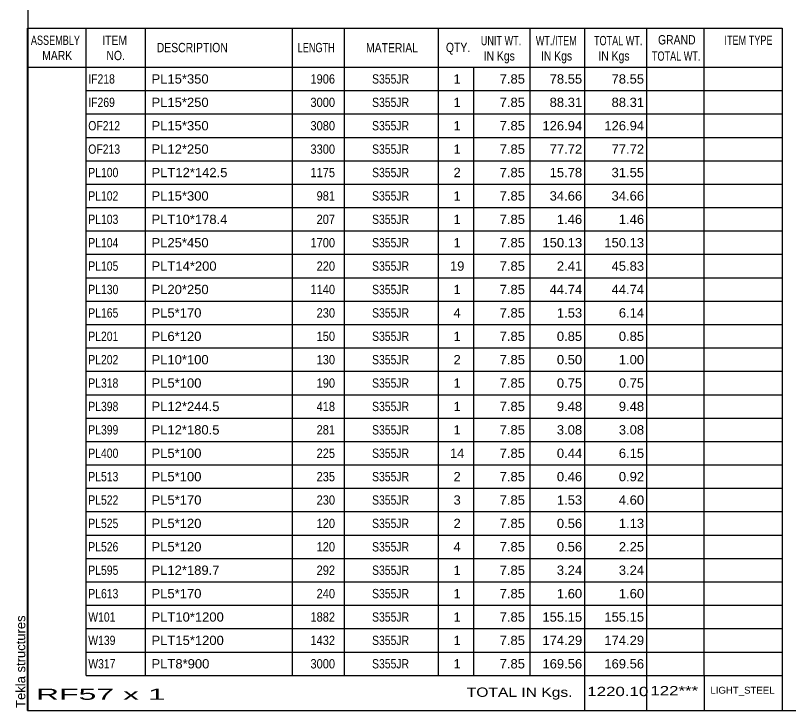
# Model space of a CAD drawing. Header units: millimetres. Extents: x -334 to 69, y -184 to 93.
# Drawn here: x -333.8 to -174.7, y -183.6 to -41 of the extents above; entities that cross this region are included whole.
import ezdxf

# ---------------------------------------------------------------- set-up
doc = ezdxf.new("R2010")
doc.units = ezdxf.units.MM
doc.styles.add('Arial', font='ARIAL.TTF', dxfattribs={"height": 0.2})

# ---------------------------------------------------------------- blocks, each defined once
blk = doc.blocks.new('Unknown-623466514-1210')
at = {"color": 5, "linetype": 'Continuous'}
for p, q in [((-331.26, 93.4), (-331.26, -183.6)), ((-331.26, -183.6), (68.74, -183.6))]:
    blk.add_line(p, q, dxfattribs=at)
at = {"color": 174, "linetype": 'Continuous', "style": 'Arial'}
blk.add_text('Tekla structures', height=1.9102, rotation=90, dxfattribs=at).set_placement((-331.76, -183.1))
blk = doc.blocks.new('CBS_BOM-623466514-17969')
at = {"color": 7, "linetype": 'Continuous'}
for p, q in [((-331.29, -51.63), (-331.29, -43.63)), ((-331.29, -43.63), (-176.37, -43.63)), ((-319.29, -51.63), (-319.29, -43.63)), ((-307.1, -51.63), (-307.1, -43.63)), ((-276.93, -51.63), (-276.93, -43.63)), ((-266.25, -51.63), (-266.25, -43.63)), ((-246.94, -51.63), (-246.94, -43.63)), ((-228.14, -51.63), (-228.14, -43.63)), ((-216.92, -51.63), (-216.92, -43.63)), ((-204.14, -51.63), (-204.14, -43.63)), ((-192.39, -51.63), (-192.39, -43.63)), ((-176.37, -43.64), (-176.37, -51.62)), ((-331.29, -51.63), (-176.37, -51.63)), ((-331.29, -56.43), (-331.29, -51.63)), ((-319.29, -56.43), (-319.29, -51.63)), ((-307.1, -56.43), (-307.1, -51.63)), ((-276.93, -56.43), (-276.93, -51.63)), ((-266.25, -56.43), (-266.25, -51.63)), ((-246.94, -56.43), (-246.94, -51.63)), ((-239.67, -56.43), (-239.67, -51.63)), ((-228.14, -56.43), (-228.14, -51.63)), ((-216.92, -56.43), (-216.92, -51.63)), ((-204.14, -56.43), (-204.14, -51.63)), ((-192.37, -56.43), (-192.37, -51.63)), ((-176.37, -51.64), (-176.37, -56.43)), ((-331.29, -61.23), (-331.29, -56.43)), ((-319.29, -56.43), (-176.37, -56.43)), ((-319.29, -61.23), (-319.29, -56.43)), ((-307.1, -61.23), (-307.1, -56.43)), ((-276.93, -61.23), (-276.93, -56.43)), ((-266.25, -61.23), (-266.25, -56.43)), ((-246.94, -61.23), (-246.94, -56.43)), ((-239.67, -61.23), (-239.67, -56.43)), ((-228.14, -61.23), (-228.14, -56.43)), ((-216.92, -61.23), (-216.92, -56.43)), ((-204.14, -61.23), (-204.14, -56.43)), ((-192.37, -61.23), (-192.37, -56.43)), ((-176.37, -56.44), (-176.37, -61.23)), ((-331.29, -66.03), (-331.29, -61.23)), ((-319.29, -61.23), (-176.37, -61.23)), ((-319.29, -66.03), (-319.29, -61.23)), ((-307.1, -66.03), (-307.1, -61.23)), ((-276.93, -66.03), (-276.93, -61.23)), ((-266.25, -66.03), (-266.25, -61.23)), ((-246.94, -66.03), (-246.94, -61.23)), ((-239.67, -66.03), (-239.67, -61.23)), ((-228.14, -66.03), (-228.14, -61.23)), ((-216.92, -66.03), (-216.92, -61.23)), ((-204.14, -66.03), (-204.14, -61.23)), ((-192.37, -66.03), (-192.37, -61.23)), ((-176.37, -61.24), (-176.37, -66.03)), ((-331.29, -70.83), (-331.29, -66.03)), ((-319.29, -66.03), (-176.37, -66.03)), ((-319.29, -70.83), (-319.29, -66.03)), ((-307.1, -70.83), (-307.1, -66.03)), ((-276.93, -70.83), (-276.93, -66.03)), ((-266.25, -70.83), (-266.25, -66.03)), ((-246.94, -70.83), (-246.94, -66.03)), ((-239.67, -70.83), (-239.67, -66.03)), ((-228.14, -70.83), (-228.14, -66.03)), ((-216.92, -70.83), (-216.92, -66.03)), ((-204.14, -70.83), (-204.14, -66.03)), ((-192.37, -70.83), (-192.37, -66.03)), ((-176.37, -66.04), (-176.37, -70.83)), ((-331.29, -75.63), (-331.29, -70.83)), ((-319.29, -70.83), (-176.37, -70.83)), ((-319.29, -75.63), (-319.29, -70.83)), ((-307.1, -75.63), (-307.1, -70.83)), ((-276.93, -75.63), (-276.93, -70.83)), ((-266.25, -75.63), (-266.25, -70.83)), ((-246.94, -75.63), (-246.94, -70.83)), ((-239.67, -75.63), (-239.67, -70.83)), ((-228.14, -75.63), (-228.14, -70.83)), ((-216.92, -75.63), (-216.92, -70.83)), ((-204.14, -75.63), (-204.14, -70.83)), ((-192.37, -75.63), (-192.37, -70.83)), ((-176.37, -70.84), (-176.37, -75.63)), ((-331.29, -80.43), (-331.29, -75.63)), ((-319.29, -75.63), (-176.37, -75.63)), ((-319.29, -80.43), (-319.29, -75.63)), ((-307.1, -80.43), (-307.1, -75.63)), ((-276.93, -80.43), (-276.93, -75.63)), ((-266.25, -80.43), (-266.25, -75.63)), ((-246.94, -80.43), (-246.94, -75.63)), ((-239.67, -80.43), (-239.67, -75.63)), ((-228.14, -80.43), (-228.14, -75.63)), ((-216.92, -80.43), (-216.92, -75.63)), ((-204.14, -80.43), (-204.14, -75.63)), ((-192.37, -80.43), (-192.37, -75.63)), ((-176.37, -75.64), (-176.37, -80.43)), ((-331.29, -85.23), (-331.29, -80.43)), ((-319.29, -80.43), (-176.37, -80.43)), ((-319.29, -85.23), (-319.29, -80.43)), ((-307.1, -85.23), (-307.1, -80.43)), ((-276.93, -85.23), (-276.93, -80.43)), ((-266.25, -85.23), (-266.25, -80.43)), ((-246.94, -85.23), (-246.94, -80.43)), ((-239.67, -85.23), (-239.67, -80.43)), ((-228.14, -85.23), (-228.14, -80.43)), ((-216.92, -85.23), (-216.92, -80.43)), ((-204.14, -85.23), (-204.14, -80.43)), ((-192.37, -85.23), (-192.37, -80.43)), ((-176.37, -80.44), (-176.37, -85.23)), ((-331.29, -90.03), (-331.29, -85.23)), ((-319.29, -85.23), (-176.37, -85.23)), ((-319.29, -90.03), (-319.29, -85.23)), ((-307.1, -90.03), (-307.1, -85.23)), ((-276.93, -90.03), (-276.93, -85.23)), ((-266.25, -90.03), (-266.25, -85.23)), ((-246.94, -90.03), (-246.94, -85.23)), ((-239.67, -90.03), (-239.67, -85.23)), ((-228.14, -90.03), (-228.14, -85.23)), ((-216.92, -90.03), (-216.92, -85.23)), ((-204.14, -90.03), (-204.14, -85.23)), ((-192.37, -90.03), (-192.37, -85.23)), ((-176.37, -85.24), (-176.37, -90.03)), ((-331.29, -94.83), (-331.29, -90.03)), ((-319.29, -90.03), (-176.37, -90.03)), ((-319.29, -94.83), (-319.29, -90.03)), ((-307.1, -94.83), (-307.1, -90.03)), ((-276.93, -94.83), (-276.93, -90.03)), ((-266.25, -94.83), (-266.25, -90.03)), ((-246.94, -94.83), (-246.94, -90.03)), ((-239.67, -94.83), (-239.67, -90.03)), ((-228.14, -94.83), (-228.14, -90.03)), ((-216.92, -94.83), (-216.92, -90.03)), ((-204.14, -94.83), (-204.14, -90.03)), ((-192.37, -94.83), (-192.37, -90.03)), ((-176.37, -90.04), (-176.37, -94.83)), ((-331.29, -99.63), (-331.29, -94.83)), ((-319.29, -94.83), (-176.37, -94.83)), ((-319.29, -99.63), (-319.29, -94.83)), ((-307.1, -99.63), (-307.1, -94.83)), ((-276.93, -99.63), (-276.93, -94.83)), ((-266.25, -99.63), (-266.25, -94.83)), ((-246.94, -99.63), (-246.94, -94.83)), ((-239.67, -99.63), (-239.67, -94.83)), ((-228.14, -99.63), (-228.14, -94.83)), ((-216.92, -99.63), (-216.92, -94.83)), ((-204.14, -99.63), (-204.14, -94.83)), ((-192.37, -99.63), (-192.37, -94.83)), ((-176.37, -94.84), (-176.37, -99.63)), ((-331.29, -104.43), (-331.29, -99.63)), ((-319.29, -99.63), (-176.37, -99.63)), ((-319.29, -104.43), (-319.29, -99.63)), ((-307.1, -104.43), (-307.1, -99.63)), ((-276.93, -104.43), (-276.93, -99.63)), ((-266.25, -104.43), (-266.25, -99.63)), ((-246.94, -104.43), (-246.94, -99.63)), ((-239.67, -104.43), (-239.67, -99.63)), ((-228.14, -104.43), (-228.14, -99.63)), ((-216.92, -104.43), (-216.92, -99.63)), ((-204.14, -104.43), (-204.14, -99.63)), ((-192.37, -104.43), (-192.37, -99.63)), ((-176.37, -99.64), (-176.37, -104.43)), ((-331.29, -109.23), (-331.29, -104.43)), ((-319.29, -104.43), (-176.37, -104.43)), ((-319.29, -109.23), (-319.29, -104.43)), ((-307.1, -109.23), (-307.1, -104.43)), ((-276.93, -109.23), (-276.93, -104.43)), ((-266.25, -109.23), (-266.25, -104.43)), ((-246.94, -109.23), (-246.94, -104.43)), ((-239.67, -109.23), (-239.67, -104.43)), ((-228.14, -109.23), (-228.14, -104.43)), ((-216.92, -109.23), (-216.92, -104.43)), ((-204.14, -109.23), (-204.14, -104.43)), ((-192.37, -109.23), (-192.37, -104.43)), ((-176.37, -104.44), (-176.37, -109.23)), ((-331.29, -114.03), (-331.29, -109.23)), ((-319.29, -109.23), (-176.37, -109.23)), ((-319.29, -114.03), (-319.29, -109.23)), ((-307.1, -114.03), (-307.1, -109.23)), ((-276.93, -114.03), (-276.93, -109.23)), ((-266.25, -114.03), (-266.25, -109.23)), ((-246.94, -114.03), (-246.94, -109.23)), ((-239.67, -114.03), (-239.67, -109.23)), ((-228.14, -114.03), (-228.14, -109.23)), ((-216.92, -114.03), (-216.92, -109.23)), ((-204.14, -114.03), (-204.14, -109.23)), ((-192.37, -114.03), (-192.37, -109.23)), ((-176.37, -109.24), (-176.37, -114.03)), ((-331.29, -118.83), (-331.29, -114.03)), ((-319.29, -114.03), (-176.37, -114.03)), ((-319.29, -118.83), (-319.29, -114.03)), ((-307.1, -118.83), (-307.1, -114.03)), ((-276.93, -118.83), (-276.93, -114.03)), ((-266.25, -118.83), (-266.25, -114.03)), ((-246.94, -118.83), (-246.94, -114.03)), ((-239.67, -118.83), (-239.67, -114.03)), ((-228.14, -118.83), (-228.14, -114.03)), ((-216.92, -118.83), (-216.92, -114.03)), ((-204.14, -118.83), (-204.14, -114.03)), ((-192.37, -118.83), (-192.37, -114.03)), ((-176.37, -114.04), (-176.37, -118.83)), ((-331.29, -123.63), (-331.29, -118.83)), ((-319.29, -118.83), (-176.37, -118.83)), ((-319.29, -123.63), (-319.29, -118.83)), ((-307.1, -123.63), (-307.1, -118.83)), ((-276.93, -123.63), (-276.93, -118.83)), ((-266.25, -123.63), (-266.25, -118.83)), ((-246.94, -123.63), (-246.94, -118.83)), ((-239.67, -123.63), (-239.67, -118.83)), ((-228.14, -123.63), (-228.14, -118.83)), ((-216.92, -123.63), (-216.92, -118.83)), ((-204.14, -123.63), (-204.14, -118.83)), ((-192.37, -123.63), (-192.37, -118.83)), ((-176.37, -118.84), (-176.37, -123.63)), ((-331.29, -128.43), (-331.29, -123.63)), ((-319.29, -123.63), (-176.37, -123.63)), ((-319.29, -128.43), (-319.29, -123.63)), ((-307.1, -128.43), (-307.1, -123.63)), ((-276.93, -128.43), (-276.93, -123.63)), ((-266.25, -128.43), (-266.25, -123.63)), ((-246.94, -128.43), (-246.94, -123.63)), ((-239.67, -128.43), (-239.67, -123.63)), ((-228.14, -128.43), (-228.14, -123.63)), ((-216.92, -128.43), (-216.92, -123.63)), ((-204.14, -128.43), (-204.14, -123.63)), ((-192.37, -128.43), (-192.37, -123.63)), ((-176.37, -123.64), (-176.37, -128.43)), ((-331.29, -133.23), (-331.29, -128.43)), ((-319.29, -128.43), (-176.37, -128.43)), ((-319.29, -133.23), (-319.29, -128.43)), ((-307.1, -133.23), (-307.1, -128.43)), ((-276.93, -133.23), (-276.93, -128.43)), ((-266.25, -133.23), (-266.25, -128.43)), ((-246.94, -133.23), (-246.94, -128.43)), ((-239.67, -133.23), (-239.67, -128.43)), ((-228.14, -133.23), (-228.14, -128.43)), ((-216.92, -133.23), (-216.92, -128.43)), ((-204.14, -133.23), (-204.14, -128.43)), ((-192.37, -133.23), (-192.37, -128.43)), ((-176.37, -128.44), (-176.37, -133.23)), ((-331.29, -138.03), (-331.29, -133.23)), ((-319.29, -133.23), (-176.37, -133.23)), ((-319.29, -138.03), (-319.29, -133.23)), ((-307.1, -138.03), (-307.1, -133.23)), ((-276.93, -138.03), (-276.93, -133.23)), ((-266.25, -138.03), (-266.25, -133.23)), ((-246.94, -138.03), (-246.94, -133.23)), ((-239.67, -138.03), (-239.67, -133.23)), ((-228.14, -138.03), (-228.14, -133.23)), ((-216.92, -138.03), (-216.92, -133.23)), ((-204.14, -138.03), (-204.14, -133.23)), ((-192.37, -138.03), (-192.37, -133.23)), ((-176.37, -133.24), (-176.37, -138.03)), ((-331.29, -142.83), (-331.29, -138.03)), ((-319.29, -138.03), (-176.37, -138.03)), ((-319.29, -142.83), (-319.29, -138.03)), ((-307.1, -142.83), (-307.1, -138.03)), ((-276.93, -142.83), (-276.93, -138.03)), ((-266.25, -142.83), (-266.25, -138.03)), ((-246.94, -142.83), (-246.94, -138.03)), ((-239.67, -142.83), (-239.67, -138.03)), ((-228.14, -142.83), (-228.14, -138.03)), ((-216.92, -142.83), (-216.92, -138.03)), ((-204.14, -142.83), (-204.14, -138.03)), ((-192.37, -142.83), (-192.37, -138.03)), ((-176.37, -138.04), (-176.37, -142.83)), ((-331.29, -147.63), (-331.29, -142.83)), ((-319.29, -142.83), (-176.37, -142.83)), ((-319.29, -147.63), (-319.29, -142.83)), ((-307.1, -147.63), (-307.1, -142.83)), ((-276.93, -147.63), (-276.93, -142.83)), ((-266.25, -147.63), (-266.25, -142.83)), ((-246.94, -147.63), (-246.94, -142.83)), ((-239.67, -147.63), (-239.67, -142.83)), ((-228.14, -147.63), (-228.14, -142.83)), ((-216.92, -147.63), (-216.92, -142.83)), ((-204.14, -147.63), (-204.14, -142.83)), ((-192.37, -147.63), (-192.37, -142.83)), ((-176.37, -142.84), (-176.37, -147.63)), ((-331.29, -152.43), (-331.29, -147.63)), ((-319.29, -147.63), (-176.37, -147.63)), ((-319.29, -152.43), (-319.29, -147.63)), ((-307.1, -152.43), (-307.1, -147.63)), ((-276.93, -152.43), (-276.93, -147.63)), ((-266.25, -152.43), (-266.25, -147.63)), ((-246.94, -152.43), (-246.94, -147.63)), ((-239.67, -152.43), (-239.67, -147.63)), ((-228.14, -152.43), (-228.14, -147.63)), ((-216.92, -152.43), (-216.92, -147.63)), ((-204.14, -152.43), (-204.14, -147.63)), ((-192.37, -152.43), (-192.37, -147.63)), ((-176.37, -147.64), (-176.37, -152.43)), ((-331.29, -157.23), (-331.29, -152.43)), ((-319.29, -152.43), (-176.37, -152.43)), ((-319.29, -157.23), (-319.29, -152.43)), ((-307.1, -157.23), (-307.1, -152.43)), ((-276.93, -157.23), (-276.93, -152.43)), ((-266.25, -157.23), (-266.25, -152.43)), ((-246.94, -157.23), (-246.94, -152.43)), ((-239.67, -157.23), (-239.67, -152.43)), ((-228.14, -157.23), (-228.14, -152.43)), ((-216.92, -157.23), (-216.92, -152.43)), ((-204.14, -157.23), (-204.14, -152.43)), ((-192.37, -157.23), (-192.37, -152.43)), ((-176.37, -152.44), (-176.37, -157.23)), ((-331.29, -162.03), (-331.29, -157.23)), ((-319.29, -157.23), (-176.37, -157.23)), ((-319.29, -162.03), (-319.29, -157.23)), ((-307.1, -162.03), (-307.1, -157.23)), ((-276.93, -162.03), (-276.93, -157.23)), ((-266.25, -162.03), (-266.25, -157.23)), ((-246.94, -162.03), (-246.94, -157.23)), ((-239.67, -162.03), (-239.67, -157.23)), ((-228.14, -162.03), (-228.14, -157.23)), ((-216.92, -162.03), (-216.92, -157.23)), ((-204.14, -162.03), (-204.14, -157.23)), ((-192.37, -162.03), (-192.37, -157.23)), ((-176.37, -157.24), (-176.37, -162.03)), ((-331.29, -166.83), (-331.29, -162.03)), ((-319.29, -162.03), (-176.37, -162.03)), ((-319.29, -166.83), (-319.29, -162.03)), ((-307.1, -166.83), (-307.1, -162.03)), ((-276.93, -166.83), (-276.93, -162.03)), ((-266.25, -166.83), (-266.25, -162.03)), ((-246.94, -166.83), (-246.94, -162.03)), ((-239.67, -166.83), (-239.67, -162.03)), ((-228.14, -166.83), (-228.14, -162.03)), ((-216.92, -166.83), (-216.92, -162.03)), ((-204.14, -166.83), (-204.14, -162.03)), ((-192.37, -166.83), (-192.37, -162.03)), ((-176.37, -162.04), (-176.37, -166.83)), ((-331.29, -171.63), (-331.29, -166.83)), ((-319.29, -166.83), (-176.37, -166.83)), ((-319.29, -171.63), (-319.29, -166.83)), ((-307.1, -171.63), (-307.1, -166.83)), ((-276.93, -171.63), (-276.93, -166.83)), ((-266.25, -171.63), (-266.25, -166.83)), ((-246.94, -171.63), (-246.94, -166.83)), ((-239.67, -171.63), (-239.67, -166.83)), ((-228.14, -171.63), (-228.14, -166.83)), ((-216.92, -171.63), (-216.92, -166.83)), ((-204.14, -171.63), (-204.14, -166.83)), ((-192.37, -171.63), (-192.37, -166.83)), ((-176.37, -166.84), (-176.37, -171.63)), ((-331.29, -176.43), (-331.29, -171.63)), ((-319.29, -171.63), (-176.37, -171.63)), ((-319.29, -176.43), (-319.29, -171.63)), ((-307.1, -176.43), (-307.1, -171.63)), ((-276.93, -176.43), (-276.93, -171.63)), ((-266.25, -176.43), (-266.25, -171.63)), ((-246.94, -176.43), (-246.94, -171.63)), ((-239.67, -176.43), (-239.67, -171.63)), ((-228.14, -176.43), (-228.14, -171.63)), ((-216.92, -176.43), (-216.92, -171.63)), ((-204.14, -176.43), (-204.14, -171.63)), ((-192.37, -176.43), (-192.37, -171.63)), ((-176.37, -171.64), (-176.37, -176.43)), ((-331.29, -183.63), (-331.29, -176.45)), ((-319.29, -176.43), (-176.37, -176.43)), ((-216.92, -183.63), (-216.92, -176.45)), ((-204.14, -183.63), (-204.14, -176.45)), ((-192.33, -183.63), (-192.33, -176.45)), ((-176.37, -176.43), (-176.37, -183.63)), ((-331.29, -183.63), (-176.37, -183.63))]:
    blk.add_line(p, q, dxfattribs=at)
at = {"color": 3, "linetype": 'Continuous', "style": 'Arial'}
for s, height, width, p in [('ASSEMBLY', 1.91, 0.7, (-330.61, -47.06)), ('ITEM', 1.91, 0.8, (-315.96, -47.06)), ('UNIT WT.', 1.91, 0.7, (-238.25, -47.13)), ('WT./ITEM', 1.91, 0.7, (-226.96, -47.13)), ('TOTAL WT.', 1.91, 0.7, (-215.02, -47.13)), ('GRAND', 1.91, 0.8, (-201.87, -46.97)), ('ITEM TYPE', 1.91, 0.7, (-188.23, -47.05)), ('DESCRIPTION', 1.9102, 0.8, (-304.77, -48.56)), ('LENGTH', 1.91, 0.7, (-275.83, -48.56)), ('MATERIAL', 1.91, 0.8, (-261.81, -48.61)), ('QTY.', 1.91, 0.8, (-245.41, -48.53)), ('MARK', 1.91, 0.8, (-328.29, -50.19)), ('NO.', 1.91, 0.8, (-315.1, -50.19)), ('IN Kgs', 1.91, 0.8, (-237.67, -50.27)), ('IN Kgs', 1.91, 0.8, (-225.91, -50.27)), ('IN Kgs', 1.91, 0.8, (-214.12, -50.27)), ('TOTAL WT.', 1.91, 0.7, (-203.12, -50.31))]:
    blk.add_text(s, height=height, dxfattribs=dict(at, width=width)).set_placement(p)
at = {"color": 7, "linetype": 'Continuous', "style": 'Arial'}
for s, width, p in [('IF218', 0.8, (-318.83, -55)), ('1906', 0.85, (-273.22, -55)), ('S355JR', 0.8, (-260.57, -55)), ('IF269', 0.8, (-318.83, -59.8)), ('3000', 0.85, (-273.22, -59.8)), ('S355JR', 0.8, (-260.57, -59.8)), ('OF212', 0.8, (-318.83, -64.6)), ('3080', 0.85, (-273.22, -64.6)), ('S355JR', 0.8, (-260.57, -64.6)), ('OF213', 0.8, (-318.83, -69.4)), ('3300', 0.85, (-273.22, -69.4)), ('S355JR', 0.8, (-260.57, -69.4)), ('PL100', 0.8, (-318.83, -74.2)), ('1175', 0.85, (-273.22, -74.2)), ('S355JR', 0.8, (-260.57, -74.2)), ('PL102', 0.8, (-318.83, -79)), ('981', 0.85, (-271.96, -79)), ('S355JR', 0.8, (-260.57, -79)), ('PL103', 0.8, (-318.83, -83.8)), ('207', 0.85, (-271.96, -83.8)), ('S355JR', 0.8, (-260.57, -83.8)), ('PL104', 0.8, (-318.83, -88.6)), ('1700', 0.85, (-273.22, -88.6)), ('S355JR', 0.8, (-260.57, -88.6)), ('PL105', 0.8, (-318.83, -93.4)), ('220', 0.85, (-271.96, -93.4)), ('S355JR', 0.8, (-260.57, -93.4)), ('PL130', 0.8, (-318.83, -98.2)), ('1140', 0.85, (-273.22, -98.2)), ('S355JR', 0.8, (-260.57, -98.2)), ('PL165', 0.8, (-318.83, -103)), ('230', 0.85, (-271.96, -103)), ('S355JR', 0.8, (-260.57, -103)), ('PL201', 0.8, (-318.83, -107.8)), ('150', 0.85, (-271.96, -107.8)), ('S355JR', 0.8, (-260.57, -107.8)), ('PL202', 0.8, (-318.83, -112.6)), ('130', 0.85, (-271.96, -112.6)), ('S355JR', 0.8, (-260.57, -112.6)), ('PL318', 0.8, (-318.83, -117.4)), ('190', 0.85, (-271.96, -117.4)), ('S355JR', 0.8, (-260.57, -117.4)), ('PL398', 0.8, (-318.83, -122.2)), ('418', 0.85, (-271.96, -122.2)), ('S355JR', 0.8, (-260.57, -122.2)), ('PL399', 0.8, (-318.83, -127)), ('281', 0.85, (-271.96, -127)), ('S355JR', 0.8, (-260.57, -127)), ('PL400', 0.8, (-318.83, -131.8)), ('225', 0.85, (-271.96, -131.8)), ('S355JR', 0.8, (-260.57, -131.8)), ('PL513', 0.8, (-318.83, -136.6)), ('235', 0.85, (-271.96, -136.6)), ('S355JR', 0.8, (-260.57, -136.6)), ('PL522', 0.8, (-318.83, -141.4)), ('230', 0.85, (-271.96, -141.4)), ('S355JR', 0.8, (-260.57, -141.4)), ('PL525', 0.8, (-318.83, -146.2)), ('120', 0.85, (-271.96, -146.2)), ('S355JR', 0.8, (-260.57, -146.2)), ('PL526', 0.8, (-318.83, -151)), ('120', 0.85, (-271.96, -151)), ('S355JR', 0.8, (-260.57, -151)), ('PL595', 0.8, (-318.83, -155.8)), ('292', 0.85, (-271.96, -155.8)), ('S355JR', 0.8, (-260.57, -155.8)), ('PL613', 0.8, (-318.83, -160.6)), ('240', 0.85, (-271.96, -160.6)), ('S355JR', 0.8, (-260.57, -160.6)), ('W101', 0.8, (-318.83, -165.4)), ('1882', 0.85, (-273.22, -165.4)), ('S355JR', 0.8, (-260.57, -165.4)), ('W139', 0.8, (-318.83, -170.2)), ('1432', 0.85, (-273.22, -170.2)), ('S355JR', 0.8, (-260.57, -170.2)), ('W317', 0.8, (-318.83, -175)), ('3000', 0.85, (-273.22, -175)), ('S355JR', 0.8, (-260.57, -175))]:
    blk.add_text(s, height=1.91, dxfattribs=dict(at, width=width)).set_placement(p)
for s, height, p in [('PL15*350', 1.91, (-305.84, -55)), ('1', 1.91, (-243.85, -55)), ('7.85', 1.91, (-234.38, -55)), ('78.55', 1.91, (-224.12, -55)), ('78.55', 1.91, (-211.41, -55)), ('PL15*250', 1.91, (-305.84, -59.8)), ('1', 1.91, (-243.85, -59.8)), ('7.85', 1.91, (-234.38, -59.8)), ('88.31', 1.91, (-224.12, -59.8)), ('88.31', 1.91, (-211.41, -59.8)), ('PL15*350', 1.91, (-305.84, -64.6)), ('1', 1.91, (-243.85, -64.6)), ('7.85', 1.91, (-234.38, -64.6)), ('126.94', 1.91, (-225.6, -64.6)), ('126.94', 1.91, (-212.89, -64.6)), ('PL12*250', 1.91, (-305.84, -69.4)), ('1', 1.91, (-243.85, -69.4)), ('7.85', 1.91, (-234.38, -69.4)), ('77.72', 1.91, (-224.12, -69.4)), ('77.72', 1.91, (-211.41, -69.4)), ('PLT12*142.5', 1.9102, (-305.84, -74.2)), ('2', 1.91, (-243.85, -74.2)), ('7.85', 1.91, (-234.38, -74.2)), ('15.78', 1.91, (-224.12, -74.2)), ('31.55', 1.91, (-211.41, -74.2)), ('PL15*300', 1.91, (-305.84, -79)), ('1', 1.91, (-243.85, -79)), ('7.85', 1.91, (-234.38, -79)), ('34.66', 1.91, (-224.12, -79)), ('34.66', 1.91, (-211.41, -79)), ('PLT10*178.4', 1.9102, (-305.84, -83.8)), ('1', 1.91, (-243.85, -83.8)), ('7.85', 1.91, (-234.38, -83.8)), ('1.46', 1.91, (-222.64, -83.8)), ('1.46', 1.91, (-209.92, -83.8)), ('PL25*450', 1.91, (-305.84, -88.6)), ('1', 1.91, (-243.85, -88.6)), ('7.85', 1.91, (-234.38, -88.6)), ('150.13', 1.91, (-225.6, -88.6)), ('150.13', 1.91, (-212.89, -88.6)), ('PLT14*200', 1.91, (-305.84, -93.4)), ('19', 1.91, (-244.59, -93.4)), ('7.85', 1.91, (-234.38, -93.4)), ('2.41', 1.91, (-222.64, -93.4)), ('45.83', 1.91, (-211.41, -93.4)), ('PL20*250', 1.91, (-305.84, -98.2)), ('1', 1.91, (-243.85, -98.2)), ('7.85', 1.91, (-234.38, -98.2)), ('44.74', 1.91, (-224.12, -98.2)), ('44.74', 1.91, (-211.41, -98.2)), ('PL5*170', 1.91, (-305.84, -103)), ('4', 1.91, (-243.85, -103)), ('7.85', 1.91, (-234.38, -103)), ('1.53', 1.91, (-222.64, -103)), ('6.14', 1.91, (-209.92, -103)), ('PL6*120', 1.91, (-305.84, -107.8)), ('1', 1.91, (-243.85, -107.8)), ('7.85', 1.91, (-234.38, -107.8)), ('0.85', 1.91, (-222.64, -107.8)), ('0.85', 1.91, (-209.92, -107.8)), ('PL10*100', 1.91, (-305.84, -112.6)), ('2', 1.91, (-243.85, -112.6)), ('7.85', 1.91, (-234.38, -112.6)), ('0.50', 1.91, (-222.64, -112.6)), ('1.00', 1.91, (-209.92, -112.6)), ('PL5*100', 1.91, (-305.84, -117.4)), ('1', 1.91, (-243.85, -117.4)), ('7.85', 1.91, (-234.38, -117.4)), ('0.75', 1.91, (-222.64, -117.4)), ('0.75', 1.91, (-209.92, -117.4)), ('PL12*244.5', 1.91, (-305.84, -122.2)), ('1', 1.91, (-243.85, -122.2)), ('7.85', 1.91, (-234.38, -122.2)), ('9.48', 1.91, (-222.64, -122.2)), ('9.48', 1.91, (-209.92, -122.2)), ('PL12*180.5', 1.91, (-305.84, -127)), ('1', 1.91, (-243.85, -127)), ('7.85', 1.91, (-234.38, -127)), ('3.08', 1.91, (-222.64, -127)), ('3.08', 1.91, (-209.92, -127)), ('PL5*100', 1.91, (-305.84, -131.8)), ('14', 1.91, (-244.59, -131.8)), ('7.85', 1.91, (-234.38, -131.8)), ('0.44', 1.91, (-222.64, -131.8)), ('6.15', 1.91, (-209.92, -131.8)), ('PL5*100', 1.91, (-305.84, -136.6)), ('2', 1.91, (-243.85, -136.6)), ('7.85', 1.91, (-234.38, -136.6)), ('0.46', 1.91, (-222.64, -136.6)), ('0.92', 1.91, (-209.92, -136.6)), ('PL5*170', 1.91, (-305.84, -141.4)), ('3', 1.91, (-243.85, -141.4)), ('7.85', 1.91, (-234.38, -141.4)), ('1.53', 1.91, (-222.64, -141.4)), ('4.60', 1.91, (-209.92, -141.4)), ('PL5*120', 1.91, (-305.84, -146.2)), ('2', 1.91, (-243.85, -146.2)), ('7.85', 1.91, (-234.38, -146.2)), ('0.56', 1.91, (-222.64, -146.2)), ('1.13', 1.91, (-209.92, -146.2)), ('PL5*120', 1.91, (-305.84, -151)), ('4', 1.91, (-243.85, -151)), ('7.85', 1.91, (-234.38, -151)), ('0.56', 1.91, (-222.64, -151)), ('2.25', 1.91, (-209.92, -151)), ('PL12*189.7', 1.91, (-305.84, -155.8)), ('1', 1.91, (-243.85, -155.8)), ('7.85', 1.91, (-234.38, -155.8)), ('3.24', 1.91, (-222.64, -155.8)), ('3.24', 1.91, (-209.92, -155.8)), ('PL5*170', 1.91, (-305.84, -160.6)), ('1', 1.91, (-243.85, -160.6)), ('7.85', 1.91, (-234.38, -160.6)), ('1.60', 1.91, (-222.64, -160.6)), ('1.60', 1.91, (-209.92, -160.6)), ('PLT10*1200', 1.91, (-305.84, -165.4)), ('1', 1.91, (-243.85, -165.4)), ('7.85', 1.91, (-234.38, -165.4)), ('155.15', 1.91, (-225.6, -165.4)), ('155.15', 1.91, (-212.89, -165.4)), ('PLT15*1200', 1.91, (-305.84, -170.2)), ('1', 1.91, (-243.85, -170.2)), ('7.85', 1.91, (-234.38, -170.2)), ('174.29', 1.91, (-225.6, -170.2)), ('174.29', 1.91, (-212.89, -170.2)), ('PLT8*900', 1.91, (-305.84, -175)), ('1', 1.91, (-243.85, -175)), ('7.85', 1.91, (-234.38, -175)), ('169.56', 1.91, (-225.6, -175)), ('169.56', 1.91, (-212.89, -175))]:
    blk.add_text(s, height=height, dxfattribs=at).set_placement(p)
at = {"color": 6, "linetype": 'Continuous', "style": 'Arial'}
for s, height, width, p in [('RF57 x 1', 2.292, 2.05, (-329.57, -181.44)), ('TOTAL IN Kgs.', 1.9102, 1.2, (-241.13, -180.83)), ('1220.10', 1.91, 1.3, (-216.4, -180.68)), ('122***', 1.91, 1.3, (-203.46, -180.52))]:
    blk.add_text(s, height=height, dxfattribs=dict(at, width=width)).set_placement(p)
blk.add_text('LIGHT_STEEL', height=1.4135, dxfattribs=at).set_placement((-191.12, -180.18))

msp = doc.modelspace()

# ---------------------------------------------------------------- block references
for name in ['Unknown-623466514-1210', 'CBS_BOM-623466514-17969']:
    msp.add_blockref(name, (0, 0))

doc.saveas('drawing.dxf')
